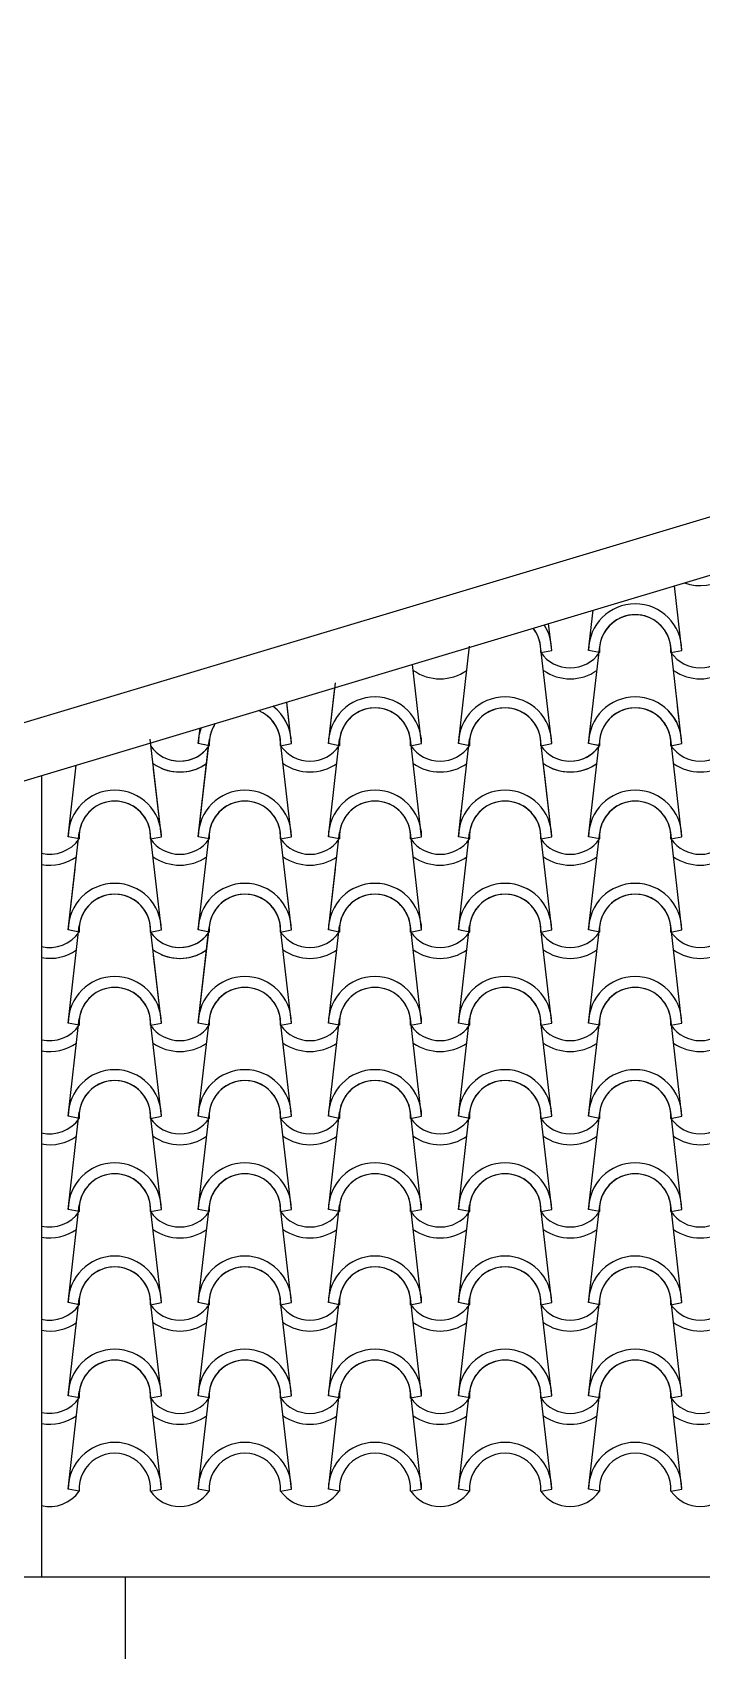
# Model space of a CAD drawing. Header units: millimetres. Extents: x -255 to 41745, y 236 to 29936.
# Drawn here: x 6912 to 7809, y 24832 to 27003 of the extents above; entities that cross this region are included whole.
import ezdxf

# ---------------------------------------------------------------- set-up
doc = ezdxf.new("R2010")
doc.units = ezdxf.units.MM
doc.layers.add('1', color=1, linetype='Continuous')
doc.layers.add('CALIDADES', color=7, linetype='Continuous')

msp = doc.modelspace()

# ---------------------------------------------------------------- linework, layer by layer
at = {"layer": '1'}
for p, q in [((7782.9, 26173.6), (7773, 26260.2)), ((7657.9, 26173.6), (7664, 26227.5)), ((7608.4, 26173.6), (7604.3, 26209.6)), ((7483.4, 26048.6), (7498.3, 26179.3)), ((7483.4, 26048.6), (7498.3, 26179.3)), ((7483.4, 26048.6), (7498.3, 26179.3)), ((7608.4, 26048.6), (7593.4, 26179.3)), ((7608.4, 26048.6), (7593.4, 26179.3)), ((7593.7, 26170.7), (7608.4, 26173.6)), ((7593.7, 26170.7), (7608.4, 26173.6)), ((7593.7, 26170.7), (7608.4, 26173.6)), ((7593.7, 26170.7), (7608.4, 26173.6)), ((7657.9, 26048.6), (7672.8, 26179.3)), ((7672.6, 26170.7), (7657.9, 26173.6)), ((7672.6, 26170.7), (7657.9, 26173.6)), ((7782.9, 26048.6), (7768, 26179.3)), ((7768.2, 26170.7), (7782.9, 26173.6)), ((7768.2, 26170.7), (7782.9, 26173.6)), ((7433.9, 26048.6), (7421.7, 26154.8)), ((7433.9, 26048.6), (7421.7, 26154.8)), ((7433.9, 26048.6), (7421.7, 26154.8)), ((7308.9, 26048.6), (7318.2, 26130.2)), ((7308.9, 26048.6), (7317.4, 26123.5)), ((7259.4, 26048.6), (7253, 26104.2)), ((7259.4, 26048.6), (7253.6, 26099.4)), ((7782.9, 26048.6), (7777.1, 26098.8)), ((7084.9, 25923.6), (7069.9, 26054.3)), ((7134.4, 26048.6), (7136.7, 26069.3)), ((7134.4, 26048.6), (7136.7, 26069.3)), ((7134.4, 26048.6), (7136.7, 26069.3)), ((7134.4, 25923.6), (7149.3, 26054.3)), ((7259.4, 25923.6), (7244.4, 26054.3)), ((7308.9, 25923.6), (7323.8, 26054.3)), ((7433.9, 25923.6), (7418.9, 26054.3)), ((7483.4, 25923.6), (7498.3, 26054.3)), ((7608.4, 25923.6), (7593.4, 26054.3)), ((7782.9, 25923.6), (7768, 26054.3)), ((7134.4, 25923.6), (7148.7, 26049.5)), ((7149, 26045.7), (7134.4, 26048.6)), ((7149, 26045.7), (7134.4, 26048.6)), ((7149, 26045.7), (7134.4, 26048.6)), ((7149, 26045.7), (7134.4, 26048.6)), ((7149, 26045.7), (7134.4, 26048.6)), ((7149, 26045.7), (7134.4, 26048.6)), ((7149, 26045.7), (7143.2, 26046.9)), ((7149, 26045.7), (7143.2, 26046.9)), ((7244.7, 26045.7), (7259.4, 26048.6)), ((7244.7, 26045.7), (7259.4, 26048.6)), ((7244.7, 26045.7), (7259.4, 26048.6)), ((7244.7, 26045.7), (7259.4, 26048.6)), ((7323.5, 26045.7), (7308.9, 26048.6)), ((7323.5, 26045.7), (7308.9, 26048.6)), ((7323.5, 26045.7), (7308.9, 26048.6)), ((7323.5, 26045.7), (7308.9, 26048.6)), ((7419.2, 26045.7), (7433.9, 26048.6)), ((7419.2, 26045.7), (7433.9, 26048.6)), ((7419.2, 26045.7), (7433.9, 26048.6)), ((7419.2, 26045.7), (7433.9, 26048.6)), ((7419.2, 26045.7), (7433.9, 26048.6)), ((7419.2, 26045.7), (7433.9, 26048.6)), ((7498, 26045.7), (7483.4, 26048.6)), ((7498, 26045.7), (7483.4, 26048.6)), ((7498, 26045.7), (7483.4, 26048.6)), ((7498, 26045.7), (7483.4, 26048.6)), ((7498, 26045.7), (7483.4, 26048.6)), ((7498, 26045.7), (7483.4, 26048.6)), ((7593.7, 26045.7), (7608.4, 26048.6)), ((7593.7, 26045.7), (7608.4, 26048.6)), ((7593.7, 26045.7), (7608.4, 26048.6)), ((7593.7, 26045.7), (7608.4, 26048.6)), ((7657.9, 25923.6), (7672.2, 26048.8)), ((7672.6, 26045.7), (7657.9, 26048.6)), ((7672.6, 26045.7), (7657.9, 26048.6)), ((7672.6, 26045.7), (7667.7, 26046.7)), ((7672.6, 26045.7), (7667.7, 26046.7)), ((7768.2, 26045.7), (7782.9, 26048.6)), ((7768.2, 26045.7), (7782.9, 26048.6)), ((7768.2, 26045.7), (7782.9, 26048.6)), ((7768.2, 26045.7), (7782.9, 26048.6)), ((6959.9, 25923.6), (6970.8, 26019.5)), ((7084.9, 25923.6), (7074.5, 26014.2)), ((7608.4, 25923.6), (7598.1, 26013.5)), ((7134.4, 25923.6), (7138.6, 25960.9)), ((7483.4, 25923.6), (7487.6, 25960.9)), ((6959.9, 25798.6), (6974.8, 25929.3)), ((6974.5, 25920.7), (6959.9, 25923.6)), ((6974.5, 25920.7), (6959.9, 25923.6)), ((7084.9, 25798.6), (7069.9, 25929.3)), ((7084.9, 25798.6), (7069.9, 25929.3)), ((7084.9, 25798.6), (7069.9, 25929.3)), ((7070.2, 25920.7), (7084.9, 25923.6)), ((7070.2, 25920.7), (7084.9, 25923.6)), ((7070.2, 25920.7), (7084.9, 25923.6)), ((7070.2, 25920.7), (7084.9, 25923.6)), ((7070.2, 25920.7), (7084.9, 25923.6)), ((7070.2, 25920.7), (7084.9, 25923.6)), ((7084.9, 25923.6), (7083.6, 25934.7)), ((7134.4, 25798.6), (7149.3, 25929.3)), ((7134.4, 25798.6), (7149.3, 25929.3)), ((7134.4, 25798.6), (7149.3, 25929.3)), ((7149, 25920.7), (7134.4, 25923.6)), ((7149, 25920.7), (7134.4, 25923.6)), ((7149, 25920.7), (7134.4, 25923.6)), ((7149, 25920.7), (7134.4, 25923.6)), ((7149, 25920.7), (7134.4, 25923.6)), ((7149, 25920.7), (7134.4, 25923.6)), ((7259.4, 25798.6), (7244.4, 25929.3)), ((7244.7, 25920.7), (7259.4, 25923.6)), ((7244.7, 25920.7), (7259.4, 25923.6)), ((7308.9, 25798.6), (7323.8, 25929.3)), ((7323.5, 25920.7), (7308.9, 25923.6)), ((7323.5, 25920.7), (7308.9, 25923.6)), ((7433.9, 25798.6), (7418.9, 25929.3)), ((7433.9, 25798.6), (7418.9, 25929.3)), ((7419.2, 25920.7), (7433.9, 25923.6)), ((7419.2, 25920.7), (7433.9, 25923.6)), ((7419.2, 25920.7), (7433.9, 25923.6)), ((7419.2, 25920.7), (7433.9, 25923.6)), ((7433.9, 25923.6), (7432.6, 25934.7)), ((7483.4, 25798.6), (7498.3, 25929.3)), ((7483.4, 25798.6), (7498.3, 25929.3)), ((7498, 25920.7), (7483.4, 25923.6)), ((7498, 25920.7), (7483.4, 25923.6)), ((7498, 25920.7), (7483.4, 25923.6)), ((7498, 25920.7), (7483.4, 25923.6)), ((7608.4, 25798.6), (7593.4, 25929.3)), ((7608.4, 25798.6), (7593.4, 25929.3)), ((7593.7, 25920.7), (7608.4, 25923.6)), ((7593.7, 25920.7), (7608.4, 25923.6)), ((7593.7, 25920.7), (7608.4, 25923.6)), ((7593.7, 25920.7), (7608.4, 25923.6)), ((7657.9, 25798.6), (7672.8, 25929.3)), ((7672.6, 25920.7), (7657.9, 25923.6)), ((7672.6, 25920.7), (7657.9, 25923.6)), ((7782.9, 25798.6), (7768, 25929.3)), ((7768.2, 25920.7), (7782.9, 25923.6)), ((7768.2, 25920.7), (7782.9, 25923.6)), ((6959.9, 25798.6), (6969.2, 25880.2)), ((7308.9, 25798.6), (7318.2, 25880.2)), ((7259.4, 25798.6), (7253.6, 25849.4)), ((6959.9, 25673.6), (6974.8, 25804.3)), ((6974.5, 25795.7), (6959.9, 25798.6)), ((6974.5, 25795.7), (6959.9, 25798.6)), ((6974.5, 25795.7), (6959.9, 25798.6)), ((6974.5, 25795.7), (6959.9, 25798.6)), ((7084.9, 25673.6), (7069.9, 25804.3)), ((7070.2, 25795.7), (7084.9, 25798.6)), ((7070.2, 25795.7), (7084.9, 25798.6)), ((7070.2, 25795.7), (7084.9, 25798.6)), ((7070.2, 25795.7), (7084.9, 25798.6)), ((7070.2, 25795.7), (7084.9, 25798.6)), ((7070.2, 25795.7), (7084.9, 25798.6)), ((7134.4, 25673.6), (7149.3, 25804.3)), ((7134.4, 25673.6), (7148.7, 25799.5)), ((7149, 25795.7), (7134.4, 25798.6)), ((7149, 25795.7), (7134.4, 25798.6)), ((7149, 25795.7), (7134.4, 25798.6)), ((7149, 25795.7), (7134.4, 25798.6)), ((7149, 25795.7), (7134.4, 25798.6)), ((7149, 25795.7), (7134.4, 25798.6)), ((7149, 25795.7), (7143.2, 25796.9)), ((7149, 25795.7), (7143.2, 25796.9)), ((7259.4, 25673.6), (7244.4, 25804.3)), ((7244.7, 25795.7), (7259.4, 25798.6)), ((7244.7, 25795.7), (7259.4, 25798.6)), ((7244.7, 25795.7), (7259.4, 25798.6)), ((7244.7, 25795.7), (7259.4, 25798.6)), ((7308.9, 25673.6), (7323.8, 25804.3)), ((7323.5, 25795.7), (7308.9, 25798.6)), ((7323.5, 25795.7), (7308.9, 25798.6)), ((7323.5, 25795.7), (7308.9, 25798.6)), ((7323.5, 25795.7), (7308.9, 25798.6)), ((7433.9, 25673.6), (7418.9, 25804.3)), ((7419.2, 25795.7), (7433.9, 25798.6)), ((7419.2, 25795.7), (7433.9, 25798.6)), ((7419.2, 25795.7), (7433.9, 25798.6)), ((7419.2, 25795.7), (7433.9, 25798.6)), ((7483.4, 25673.6), (7498.3, 25804.3)), ((7498, 25795.7), (7483.4, 25798.6)), ((7498, 25795.7), (7483.4, 25798.6)), ((7498, 25795.7), (7483.4, 25798.6)), ((7498, 25795.7), (7483.4, 25798.6)), ((7608.4, 25673.6), (7593.4, 25804.3)), ((7593.7, 25795.7), (7608.4, 25798.6)), ((7593.7, 25795.7), (7608.4, 25798.6)), ((7593.7, 25795.7), (7608.4, 25798.6)), ((7593.7, 25795.7), (7608.4, 25798.6)), ((7657.9, 25673.6), (7672.8, 25804.3)), ((7672.6, 25795.7), (7657.9, 25798.6)), ((7672.6, 25795.7), (7657.9, 25798.6)), ((7782.9, 25673.6), (7768, 25804.3)), ((7768.2, 25795.7), (7782.9, 25798.6)), ((7768.2, 25795.7), (7782.9, 25798.6)), ((7084.9, 25673.6), (7074.5, 25764.2)), ((6959.9, 25548.6), (6974.8, 25679.3)), ((6974.5, 25670.7), (6959.9, 25673.6)), ((6974.5, 25670.7), (6959.9, 25673.6)), ((7084.9, 25548.6), (7069.9, 25679.3)), ((7084.9, 25548.6), (7069.9, 25679.3)), ((7070.2, 25670.7), (7084.9, 25673.6)), ((7070.2, 25670.7), (7084.9, 25673.6)), ((7070.2, 25670.7), (7084.9, 25673.6)), ((7070.2, 25670.7), (7084.9, 25673.6)), ((7134.4, 25548.6), (7149.3, 25679.3)), ((7134.4, 25548.6), (7149.3, 25679.3)), ((7149, 25670.7), (7134.4, 25673.6)), ((7149, 25670.7), (7134.4, 25673.6)), ((7149, 25670.7), (7134.4, 25673.6)), ((7149, 25670.7), (7134.4, 25673.6)), ((7259.4, 25548.6), (7244.4, 25679.3)), ((7244.7, 25670.7), (7259.4, 25673.6)), ((7244.7, 25670.7), (7259.4, 25673.6)), ((7308.9, 25548.6), (7323.8, 25679.3)), ((7323.5, 25670.7), (7308.9, 25673.6)), ((7323.5, 25670.7), (7308.9, 25673.6)), ((7433.9, 25548.6), (7418.9, 25679.3)), ((7419.2, 25670.7), (7433.9, 25673.6)), ((7419.2, 25670.7), (7433.9, 25673.6)), ((7483.4, 25548.6), (7498.3, 25679.3)), ((7498, 25670.7), (7483.4, 25673.6)), ((7498, 25670.7), (7483.4, 25673.6)), ((7608.4, 25548.6), (7593.4, 25679.3)), ((7593.7, 25670.7), (7608.4, 25673.6)), ((7593.7, 25670.7), (7608.4, 25673.6)), ((7657.9, 25548.6), (7672.8, 25679.3)), ((7672.6, 25670.7), (7657.9, 25673.6)), ((7672.6, 25670.7), (7657.9, 25673.6)), ((7782.9, 25548.6), (7768, 25679.3)), ((7768.2, 25670.7), (7782.9, 25673.6)), ((7768.2, 25670.7), (7782.9, 25673.6)), ((6959.9, 25423.6), (6974.8, 25554.3)), ((7084.9, 25423.6), (7069.9, 25554.3)), ((7084.9, 25423.6), (7069.9, 25554.3)), ((7134.4, 25423.6), (7149.3, 25554.3)), ((7134.4, 25423.6), (7149.3, 25554.3)), ((7259.4, 25423.6), (7244.4, 25554.3)), ((7308.9, 25423.6), (7323.8, 25554.3)), ((7433.9, 25423.6), (7418.9, 25554.3)), ((7483.4, 25423.6), (7498.3, 25554.3)), ((7608.4, 25423.6), (7593.4, 25554.3)), ((7657.9, 25423.6), (7672.8, 25554.3)), ((7782.9, 25423.6), (7768, 25554.3)), ((6974.5, 25545.7), (6959.9, 25548.6)), ((6974.5, 25545.7), (6959.9, 25548.6)), ((7070.2, 25545.7), (7084.9, 25548.6)), ((7070.2, 25545.7), (7084.9, 25548.6)), ((7070.2, 25545.7), (7084.9, 25548.6)), ((7070.2, 25545.7), (7084.9, 25548.6)), ((7149, 25545.7), (7134.4, 25548.6)), ((7149, 25545.7), (7134.4, 25548.6)), ((7149, 25545.7), (7134.4, 25548.6)), ((7149, 25545.7), (7134.4, 25548.6)), ((7244.7, 25545.7), (7259.4, 25548.6)), ((7244.7, 25545.7), (7259.4, 25548.6)), ((7323.5, 25545.7), (7308.9, 25548.6)), ((7323.5, 25545.7), (7308.9, 25548.6)), ((7419.2, 25545.7), (7433.9, 25548.6)), ((7419.2, 25545.7), (7433.9, 25548.6)), ((7498, 25545.7), (7483.4, 25548.6)), ((7498, 25545.7), (7483.4, 25548.6)), ((7593.7, 25545.7), (7608.4, 25548.6)), ((7593.7, 25545.7), (7608.4, 25548.6)), ((7672.6, 25545.7), (7657.9, 25548.6)), ((7672.6, 25545.7), (7657.9, 25548.6)), ((7768.2, 25545.7), (7782.9, 25548.6)), ((7768.2, 25545.7), (7782.9, 25548.6)), ((6959.9, 25298.6), (6974.8, 25429.3)), ((6974.5, 25420.7), (6959.9, 25423.6)), ((6974.5, 25420.7), (6959.9, 25423.6)), ((7084.9, 25298.6), (7069.9, 25429.3)), ((7084.9, 25298.6), (7069.9, 25429.3)), ((7070.2, 25420.7), (7084.9, 25423.6)), ((7070.2, 25420.7), (7084.9, 25423.6)), ((7070.2, 25420.7), (7084.9, 25423.6)), ((7070.2, 25420.7), (7084.9, 25423.6)), ((7134.4, 25298.6), (7149.3, 25429.3)), ((7134.4, 25298.6), (7149.3, 25429.3)), ((7149, 25420.7), (7134.4, 25423.6)), ((7149, 25420.7), (7134.4, 25423.6)), ((7149, 25420.7), (7134.4, 25423.6)), ((7149, 25420.7), (7134.4, 25423.6)), ((7259.4, 25298.6), (7244.4, 25429.3)), ((7244.7, 25420.7), (7259.4, 25423.6)), ((7244.7, 25420.7), (7259.4, 25423.6)), ((7308.9, 25298.6), (7323.8, 25429.3)), ((7323.5, 25420.7), (7308.9, 25423.6)), ((7323.5, 25420.7), (7308.9, 25423.6)), ((7433.9, 25298.6), (7418.9, 25429.3)), ((7419.2, 25420.7), (7433.9, 25423.6)), ((7419.2, 25420.7), (7433.9, 25423.6)), ((7483.4, 25298.6), (7498.3, 25429.3)), ((7498, 25420.7), (7483.4, 25423.6)), ((7498, 25420.7), (7483.4, 25423.6)), ((7608.4, 25298.6), (7593.4, 25429.3)), ((7593.7, 25420.7), (7608.4, 25423.6)), ((7593.7, 25420.7), (7608.4, 25423.6)), ((7657.9, 25298.6), (7672.8, 25429.3)), ((7672.6, 25420.7), (7657.9, 25423.6)), ((7672.6, 25420.7), (7657.9, 25423.6)), ((7782.9, 25298.6), (7768, 25429.3)), ((7768.2, 25420.7), (7782.9, 25423.6)), ((7768.2, 25420.7), (7782.9, 25423.6)), ((6959.9, 25173.6), (6974.8, 25304.3)), ((6974.5, 25295.7), (6959.9, 25298.6)), ((6974.5, 25295.7), (6959.9, 25298.6)), ((7084.9, 25173.6), (7069.9, 25304.3)), ((7084.9, 25173.6), (7069.9, 25304.3)), ((7070.2, 25295.7), (7084.9, 25298.6)), ((7070.2, 25295.7), (7084.9, 25298.6)), ((7070.2, 25295.7), (7084.9, 25298.6)), ((7070.2, 25295.7), (7084.9, 25298.6)), ((7134.4, 25173.6), (7149.3, 25304.3)), ((7134.4, 25173.6), (7149.3, 25304.3)), ((7149, 25295.7), (7134.4, 25298.6)), ((7149, 25295.7), (7134.4, 25298.6)), ((7149, 25295.7), (7134.4, 25298.6)), ((7149, 25295.7), (7134.4, 25298.6)), ((7259.4, 25173.6), (7244.4, 25304.3)), ((7244.7, 25295.7), (7259.4, 25298.6)), ((7244.7, 25295.7), (7259.4, 25298.6)), ((7308.9, 25173.6), (7323.8, 25304.3)), ((7323.5, 25295.7), (7308.9, 25298.6)), ((7323.5, 25295.7), (7308.9, 25298.6)), ((7433.9, 25173.6), (7418.9, 25304.3)), ((7419.2, 25295.7), (7433.9, 25298.6)), ((7419.2, 25295.7), (7433.9, 25298.6)), ((7483.4, 25173.6), (7498.3, 25304.3)), ((7498, 25295.7), (7483.4, 25298.6)), ((7498, 25295.7), (7483.4, 25298.6)), ((7608.4, 25173.6), (7593.4, 25304.3)), ((7593.7, 25295.7), (7608.4, 25298.6)), ((7593.7, 25295.7), (7608.4, 25298.6)), ((7657.9, 25173.6), (7672.8, 25304.3)), ((7672.6, 25295.7), (7657.9, 25298.6)), ((7672.6, 25295.7), (7657.9, 25298.6)), ((7782.9, 25173.6), (7768, 25304.3)), ((7768.2, 25295.7), (7782.9, 25298.6)), ((7768.2, 25295.7), (7782.9, 25298.6)), ((6959.9, 25048.6), (6974.8, 25179.3)), ((6974.5, 25170.7), (6959.9, 25173.6)), ((6974.5, 25170.7), (6959.9, 25173.6)), ((7084.9, 25048.6), (7069.9, 25179.3)), ((7084.9, 25048.6), (7069.9, 25179.3)), ((7070.2, 25170.7), (7084.9, 25173.6)), ((7070.2, 25170.7), (7084.9, 25173.6)), ((7070.2, 25170.7), (7084.9, 25173.6)), ((7070.2, 25170.7), (7084.9, 25173.6)), ((7134.4, 25048.6), (7149.3, 25179.3)), ((7134.4, 25048.6), (7149.3, 25179.3)), ((7149, 25170.7), (7134.4, 25173.6)), ((7149, 25170.7), (7134.4, 25173.6)), ((7149, 25170.7), (7134.4, 25173.6)), ((7149, 25170.7), (7134.4, 25173.6)), ((7259.4, 25048.6), (7244.4, 25179.3)), ((7244.7, 25170.7), (7259.4, 25173.6)), ((7244.7, 25170.7), (7259.4, 25173.6)), ((7308.9, 25048.6), (7323.8, 25179.3)), ((7323.5, 25170.7), (7308.9, 25173.6)), ((7323.5, 25170.7), (7308.9, 25173.6)), ((7433.9, 25048.6), (7418.9, 25179.3)), ((7419.2, 25170.7), (7433.9, 25173.6)), ((7419.2, 25170.7), (7433.9, 25173.6)), ((7483.4, 25048.6), (7498.3, 25179.3)), ((7498, 25170.7), (7483.4, 25173.6)), ((7498, 25170.7), (7483.4, 25173.6)), ((7608.4, 25048.6), (7593.4, 25179.3)), ((7593.7, 25170.7), (7608.4, 25173.6)), ((7593.7, 25170.7), (7608.4, 25173.6)), ((7657.9, 25048.6), (7672.8, 25179.3)), ((7672.6, 25170.7), (7657.9, 25173.6)), ((7672.6, 25170.7), (7657.9, 25173.6)), ((7782.9, 25048.6), (7768, 25179.3)), ((7768.2, 25170.7), (7782.9, 25173.6)), ((7768.2, 25170.7), (7782.9, 25173.6)), ((6974.5, 25045.7), (6959.9, 25048.6)), ((7070.2, 25045.7), (7084.9, 25048.6)), ((7070.2, 25045.7), (7084.9, 25048.6)), ((7149, 25045.7), (7134.4, 25048.6)), ((7149, 25045.7), (7134.4, 25048.6)), ((7244.7, 25045.7), (7259.4, 25048.6)), ((7323.5, 25045.7), (7308.9, 25048.6)), ((7419.2, 25045.7), (7433.9, 25048.6)), ((7498, 25045.7), (7483.4, 25048.6)), ((7593.7, 25045.7), (7608.4, 25048.6)), ((7672.6, 25045.7), (7657.9, 25048.6)), ((7768.2, 25045.7), (7782.9, 25048.6))]:
    msp.add_line(p, q, dxfattribs=at)
for centre, radius, start, end in [((7807.7, 26323), 62.5, 250.1543, 305.0692), ((7720.4, 26173.6), 62.5, 0, 180), ((7720.4, 26173.6), 62.5, 0, 180), ((7545.9, 26173.6), 47.9, 6.838, 38.2984), ((7545.9, 26173.6), 47.9, 6.838, 38.2984), ((7545.9, 26173.6), 47.9, 356.4887, 38.2984), ((7545.9, 26173.6), 47.9, 356.4887, 38.2984), ((7545.9, 26173.6), 47.9, 356.4887, 38.2984), ((7545.9, 26173.6), 47.9, 356.4887, 38.2984), ((7545.9, 26173.6), 62.5, 0, 33.0919), ((7545.9, 26173.6), 62.5, 0, 33.0919), ((7545.9, 26173.6), 62.5, 0, 33.0919), ((7545.9, 26173.6), 62.5, 0, 33.0919), ((7720.4, 26173.6), 47.9, 356.4887, 183.5113), ((7720.4, 26173.6), 47.9, 356.4887, 183.5113), ((7720.4, 26173.6), 47.9, 6.838, 173.162), ((7633.2, 26198), 47.9, 214.756, 325.244), ((7633.2, 26198), 47.9, 214.756, 325.244), ((7807.7, 26198), 47.9, 214.756, 325.244), ((7807.7, 26198), 47.9, 214.756, 325.244), ((7458.7, 26198), 62.5, 234.9308, 305.0692), ((7458.7, 26198), 62.5, 234.9308, 305.0692), ((7458.7, 26198), 62.5, 234.9308, 305.0692), ((7458.7, 26198), 62.5, 234.9308, 305.0692), ((7633.2, 26198), 62.5, 234.9308, 305.0692), ((7807.7, 26198), 62.5, 234.9308, 305.0692), ((7196.9, 26048.6), 62.5, 0, 53.0899), ((7196.9, 26048.6), 62.5, 0, 53.0899), ((7371.4, 26048.6), 62.5, 0, 180), ((7371.4, 26048.6), 62.5, 0, 180), ((7371.4, 26048.6), 62.5, 0, 180), ((7371.4, 26048.6), 62.5, 0, 180), ((7371.4, 26048.6), 47.9, 356.4887, 183.5113), ((7371.4, 26048.6), 47.9, 356.4887, 183.5113), ((7371.4, 26048.6), 47.9, 356.4887, 183.5113), ((7371.4, 26048.6), 47.9, 356.4887, 183.5113), ((7371.4, 26048.6), 47.9, 6.838, 173.162), ((7371.4, 26048.6), 47.9, 6.838, 173.162), ((7545.9, 26048.6), 62.5, 0, 180), ((7545.9, 26048.6), 62.5, 0, 180), ((7545.9, 26048.6), 62.5, 0, 180), ((7545.9, 26048.6), 62.5, 0, 180), ((7545.9, 26048.6), 47.9, 356.4887, 183.5113), ((7545.9, 26048.6), 47.9, 356.4887, 183.5113), ((7545.9, 26048.6), 47.9, 356.4887, 183.5113), ((7545.9, 26048.6), 47.9, 356.4887, 183.5113), ((7545.9, 26048.6), 47.9, 6.838, 173.162), ((7545.9, 26048.6), 47.9, 6.838, 173.162), ((7720.4, 26048.6), 62.5, 0, 180), ((7720.4, 26048.6), 62.5, 0, 180), ((7720.4, 26048.6), 47.9, 356.4887, 183.5113), ((7720.4, 26048.6), 47.9, 356.4887, 183.5113), ((7720.4, 26048.6), 47.9, 6.838, 173.162), ((7196.9, 26048.6), 47.9, 145.998, 183.5113), ((7196.9, 26048.6), 47.9, 145.998, 183.5113), ((7196.9, 26048.6), 47.9, 145.998, 173.162), ((7196.9, 26048.6), 47.9, 356.4887, 67.4005), ((7196.9, 26048.6), 47.9, 356.4887, 67.4005), ((7196.9, 26048.6), 47.9, 6.838, 67.4005), ((7196.9, 26048.6), 47.9, 6.838, 52.0952), ((7196.9, 26048.6), 47.9, 356.4887, 52.0952), ((7196.9, 26048.6), 47.9, 356.4887, 52.0952), ((7196.9, 26048.6), 62.5, 0, 45.5649), ((7196.9, 26048.6), 62.5, 0, 45.5649), ((7720.4, 26048.6), 47.9, 6.838, 51.3066), ((7720.4, 26048.6), 47.9, 356.4887, 51.3066), ((7720.4, 26048.6), 47.9, 356.4887, 51.3066), ((7720.4, 26048.6), 62.5, 0, 44.9884), ((7720.4, 26048.6), 62.5, 0, 44.9884), ((7196.9, 26048.6), 62.5, 160.3086, 180), ((7196.9, 26048.6), 62.5, 160.3086, 180), ((7109.7, 26073), 47.9, 214.756, 325.244), ((7109.7, 26073), 47.9, 214.756, 325.244), ((7109.7, 26073), 47.9, 214.756, 325.244), ((7109.7, 26073), 47.9, 214.756, 325.244), ((7109.7, 26073), 47.9, 214.756, 325.244), ((7109.7, 26073), 47.9, 214.756, 325.244), ((7109.7, 26073), 47.9, 258.001, 325.244), ((7109.7, 26073), 47.9, 258.001, 325.244), ((7196.9, 26048.6), 47.9, 178.8411, 183.5113), ((7196.9, 26048.6), 47.9, 178.8411, 183.5113), ((7284.2, 26073), 47.9, 214.756, 325.244), ((7284.2, 26073), 47.9, 214.756, 325.244), ((7284.2, 26073), 47.9, 214.756, 325.244), ((7284.2, 26073), 47.9, 214.756, 325.244), ((7458.7, 26073), 47.9, 214.756, 325.244), ((7458.7, 26073), 47.9, 214.756, 325.244), ((7458.7, 26073), 47.9, 214.756, 325.244), ((7458.7, 26073), 47.9, 214.756, 325.244), ((7458.7, 26073), 47.9, 214.756, 325.244), ((7458.7, 26073), 47.9, 214.756, 325.244), ((7633.2, 26073), 47.9, 214.756, 325.244), ((7633.2, 26073), 47.9, 214.756, 325.244), ((7633.2, 26073), 47.9, 259.1798, 325.244), ((7633.2, 26073), 47.9, 259.1798, 325.244), ((7720.4, 26048.6), 47.9, 179.6297, 183.5113), ((7720.4, 26048.6), 47.9, 179.6297, 183.5113), ((7807.7, 26073), 47.9, 214.756, 325.244), ((7807.7, 26073), 47.9, 214.756, 325.244), ((7807.7, 26073), 47.9, 214.756, 325.244), ((7807.7, 26073), 47.9, 214.756, 325.244), ((7109.7, 26073), 62.5, 234.9308, 305.0692), ((7109.7, 26073), 62.5, 234.9308, 305.0692), ((7109.7, 26073), 62.5, 234.9308, 305.0692), ((7109.7, 26073), 62.5, 242.9496, 305.0692), ((7284.2, 26073), 62.5, 234.9308, 305.0692), ((7284.2, 26073), 62.5, 234.9308, 305.0692), ((7458.7, 26073), 62.5, 234.9308, 305.0692), ((7458.7, 26073), 62.5, 234.9308, 305.0692), ((7458.7, 26073), 62.5, 234.9308, 305.0692), ((7633.2, 26073), 62.5, 234.9308, 305.0692), ((7633.2, 26073), 62.5, 243.6362, 305.0692), ((7807.7, 26073), 62.5, 234.9308, 305.0692), ((7807.7, 26073), 62.5, 234.9308, 305.0692), ((7022.4, 25923.6), 62.5, 0, 180), ((7022.4, 25923.6), 62.5, 0, 180), ((7196.9, 25923.6), 62.5, 0, 180), ((7196.9, 25923.6), 62.5, 0, 180), ((7371.4, 25923.6), 62.5, 0, 180), ((7371.4, 25923.6), 62.5, 0, 180), ((7545.9, 25923.6), 62.5, 0, 180), ((7545.9, 25923.6), 62.5, 0, 180), ((7545.9, 25923.6), 62.5, 0, 180), ((7545.9, 25923.6), 62.5, 0, 180), ((7720.4, 25923.6), 62.5, 0, 180), ((7720.4, 25923.6), 62.5, 0, 180), ((7022.4, 25923.6), 47.9, 356.4887, 183.5113), ((7022.4, 25923.6), 47.9, 356.4887, 183.5113), ((7022.4, 25923.6), 47.9, 6.838, 173.162), ((7196.9, 25923.6), 47.9, 356.4887, 183.5113), ((7196.9, 25923.6), 47.9, 356.4887, 183.5113), ((7196.9, 25923.6), 47.9, 6.838, 173.162), ((7371.4, 25923.6), 47.9, 356.4887, 183.5113), ((7371.4, 25923.6), 47.9, 356.4887, 183.5113), ((7371.4, 25923.6), 47.9, 6.838, 173.162), ((7545.9, 25923.6), 47.9, 356.4887, 183.5113), ((7545.9, 25923.6), 47.9, 356.4887, 183.5113), ((7545.9, 25923.6), 47.9, 356.4887, 183.5113), ((7545.9, 25923.6), 47.9, 356.4887, 183.5113), ((7545.9, 25923.6), 47.9, 6.838, 173.162), ((7545.9, 25923.6), 47.9, 6.838, 173.162), ((7720.4, 25923.6), 47.9, 356.4887, 183.5113), ((7720.4, 25923.6), 47.9, 356.4887, 183.5113), ((7720.4, 25923.6), 47.9, 6.838, 173.162), ((7022.4, 25923.6), 47.9, 356.4887, 5.5304), ((7022.4, 25923.6), 47.9, 356.4887, 5.5304), ((7022.4, 25923.6), 62.5, 0, 10.3131), ((7022.4, 25923.6), 62.5, 0, 10.3131), ((7371.4, 25923.6), 47.9, 356.4887, 5.5304), ((7371.4, 25923.6), 47.9, 356.4887, 5.5304), ((7371.4, 25923.6), 62.5, 0, 10.3131), ((7371.4, 25923.6), 62.5, 0, 10.3131), ((6935.2, 25948), 47.9, 256.7747, 325.244), ((6935.2, 25948), 47.9, 256.7747, 325.244), ((7109.7, 25948), 47.9, 214.756, 325.244), ((7109.7, 25948), 47.9, 214.756, 325.244), ((7109.7, 25948), 47.9, 214.756, 325.244), ((7109.7, 25948), 47.9, 214.756, 325.244), ((7109.7, 25948), 47.9, 214.756, 325.244), ((7109.7, 25948), 47.9, 214.756, 325.244), ((7284.2, 25948), 47.9, 214.756, 325.244), ((7284.2, 25948), 47.9, 214.756, 325.244), ((7458.7, 25948), 47.9, 214.756, 325.244), ((7458.7, 25948), 47.9, 214.756, 325.244), ((7458.7, 25948), 47.9, 214.756, 325.244), ((7458.7, 25948), 47.9, 214.756, 325.244), ((7633.2, 25948), 47.9, 214.756, 325.244), ((7633.2, 25948), 47.9, 214.756, 325.244), ((7807.7, 25948), 47.9, 214.756, 325.244), ((7807.7, 25948), 47.9, 214.756, 325.244), ((6935.2, 25948), 62.5, 259.8982, 305.0692), ((7109.7, 25948), 62.5, 234.9308, 305.0692), ((7109.7, 25948), 62.5, 234.9308, 305.0692), ((7109.7, 25948), 62.5, 234.9308, 305.0692), ((7284.2, 25948), 62.5, 234.9308, 305.0692), ((7458.7, 25948), 62.5, 234.9308, 305.0692), ((7458.7, 25948), 62.5, 234.9308, 305.0692), ((7633.2, 25948), 62.5, 234.9308, 305.0692), ((7807.7, 25948), 62.5, 234.9308, 305.0692), ((7022.4, 25798.6), 62.5, 0, 180), ((7022.4, 25798.6), 62.5, 0, 180), ((7022.4, 25798.6), 62.5, 0, 180), ((7022.4, 25798.6), 62.5, 0, 180), ((7196.9, 25798.6), 62.5, 0, 180), ((7196.9, 25798.6), 62.5, 0, 180), ((7371.4, 25798.6), 62.5, 0, 180), ((7371.4, 25798.6), 62.5, 0, 180), ((7371.4, 25798.6), 62.5, 0, 180), ((7371.4, 25798.6), 62.5, 0, 180), ((7545.9, 25798.6), 62.5, 0, 180), ((7545.9, 25798.6), 62.5, 0, 180), ((7545.9, 25798.6), 62.5, 0, 180), ((7545.9, 25798.6), 62.5, 0, 180), ((7720.4, 25798.6), 62.5, 0, 180), ((7720.4, 25798.6), 62.5, 0, 180), ((7022.4, 25798.6), 47.9, 356.4887, 183.5113), ((7022.4, 25798.6), 47.9, 356.4887, 183.5113), ((7022.4, 25798.6), 47.9, 356.4887, 183.5113), ((7022.4, 25798.6), 47.9, 356.4887, 183.5113), ((7022.4, 25798.6), 47.9, 6.838, 173.162), ((7022.4, 25798.6), 47.9, 6.838, 173.162), ((7196.9, 25798.6), 47.9, 356.4887, 183.5113), ((7196.9, 25798.6), 47.9, 356.4887, 183.5113), ((7196.9, 25798.6), 47.9, 6.838, 173.162), ((7196.9, 25798.6), 47.9, 6.838, 52.0952), ((7196.9, 25798.6), 47.9, 356.4887, 52.0952), ((7196.9, 25798.6), 47.9, 356.4887, 52.0952), ((7196.9, 25798.6), 62.5, 0, 45.5649), ((7196.9, 25798.6), 62.5, 0, 45.5649), ((7371.4, 25798.6), 47.9, 356.4887, 183.5113), ((7371.4, 25798.6), 47.9, 356.4887, 183.5113), ((7371.4, 25798.6), 47.9, 356.4887, 183.5113), ((7371.4, 25798.6), 47.9, 356.4887, 183.5113), ((7371.4, 25798.6), 47.9, 6.838, 173.162), ((7371.4, 25798.6), 47.9, 6.838, 173.162), ((7545.9, 25798.6), 47.9, 356.4887, 183.5113), ((7545.9, 25798.6), 47.9, 356.4887, 183.5113), ((7545.9, 25798.6), 47.9, 356.4887, 183.5113), ((7545.9, 25798.6), 47.9, 356.4887, 183.5113), ((7545.9, 25798.6), 47.9, 6.838, 173.162), ((7545.9, 25798.6), 47.9, 6.838, 173.162), ((7720.4, 25798.6), 47.9, 356.4887, 183.5113), ((7720.4, 25798.6), 47.9, 356.4887, 183.5113), ((7720.4, 25798.6), 47.9, 6.838, 173.162), ((6935.2, 25823), 47.9, 256.7747, 325.244), ((6935.2, 25823), 47.9, 256.7747, 325.244), ((6935.2, 25823), 47.9, 256.7747, 325.244), ((6935.2, 25823), 47.9, 256.7747, 325.244), ((7109.7, 25823), 47.9, 214.756, 325.244), ((7109.7, 25823), 47.9, 214.756, 325.244), ((7109.7, 25823), 47.9, 214.756, 325.244), ((7109.7, 25823), 47.9, 214.756, 325.244), ((7109.7, 25823), 47.9, 214.756, 325.244), ((7109.7, 25823), 47.9, 214.756, 325.244), ((7109.7, 25823), 47.9, 258.001, 325.244), ((7109.7, 25823), 47.9, 258.001, 325.244), ((7196.9, 25798.6), 47.9, 178.8411, 183.5113), ((7196.9, 25798.6), 47.9, 178.8411, 183.5113), ((7284.2, 25823), 47.9, 214.756, 325.244), ((7284.2, 25823), 47.9, 214.756, 325.244), ((7284.2, 25823), 47.9, 214.756, 325.244), ((7284.2, 25823), 47.9, 214.756, 325.244), ((7458.7, 25823), 47.9, 214.756, 325.244), ((7458.7, 25823), 47.9, 214.756, 325.244), ((7458.7, 25823), 47.9, 214.756, 325.244), ((7458.7, 25823), 47.9, 214.756, 325.244), ((7633.2, 25823), 47.9, 214.756, 325.244), ((7633.2, 25823), 47.9, 214.756, 325.244), ((7807.7, 25823), 47.9, 214.756, 325.244), ((7807.7, 25823), 47.9, 214.756, 325.244), ((6935.2, 25823), 62.5, 259.8982, 305.0692), ((6935.2, 25823), 62.5, 259.8982, 305.0692), ((7109.7, 25823), 62.5, 234.9308, 305.0692), ((7109.7, 25823), 62.5, 234.9308, 305.0692), ((7109.7, 25823), 62.5, 234.9308, 305.0692), ((7109.7, 25823), 62.5, 242.9496, 305.0692), ((7284.2, 25823), 62.5, 234.9308, 305.0692), ((7284.2, 25823), 62.5, 234.9308, 305.0692), ((7458.7, 25823), 62.5, 234.9308, 305.0692), ((7458.7, 25823), 62.5, 234.9308, 305.0692), ((7633.2, 25823), 62.5, 234.9308, 305.0692), ((7807.7, 25823), 62.5, 234.9308, 305.0692), ((7022.4, 25673.6), 62.5, 0, 180), ((7022.4, 25673.6), 62.5, 0, 180), ((7196.9, 25673.6), 62.5, 0, 180), ((7196.9, 25673.6), 62.5, 0, 180), ((7371.4, 25673.6), 62.5, 0, 180), ((7371.4, 25673.6), 62.5, 0, 180), ((7545.9, 25673.6), 62.5, 0, 180), ((7545.9, 25673.6), 62.5, 0, 180), ((7720.4, 25673.6), 62.5, 0, 180), ((7720.4, 25673.6), 62.5, 0, 180), ((7022.4, 25673.6), 47.9, 356.4887, 183.5113), ((7022.4, 25673.6), 47.9, 356.4887, 183.5113), ((7022.4, 25673.6), 47.9, 6.838, 173.162), ((7196.9, 25673.6), 47.9, 356.4887, 183.5113), ((7196.9, 25673.6), 47.9, 356.4887, 183.5113), ((7196.9, 25673.6), 47.9, 6.838, 173.162), ((7371.4, 25673.6), 47.9, 356.4887, 183.5113), ((7371.4, 25673.6), 47.9, 356.4887, 183.5113), ((7371.4, 25673.6), 47.9, 6.838, 173.162), ((7545.9, 25673.6), 47.9, 356.4887, 183.5113), ((7545.9, 25673.6), 47.9, 356.4887, 183.5113), ((7545.9, 25673.6), 47.9, 6.838, 173.162), ((7720.4, 25673.6), 47.9, 356.4887, 183.5113), ((7720.4, 25673.6), 47.9, 356.4887, 183.5113), ((7720.4, 25673.6), 47.9, 6.838, 173.162), ((6935.2, 25698), 47.9, 256.7747, 325.244), ((6935.2, 25698), 47.9, 256.7747, 325.244), ((7109.7, 25698), 47.9, 214.756, 325.244), ((7109.7, 25698), 47.9, 214.756, 325.244), ((7109.7, 25698), 47.9, 214.756, 325.244), ((7109.7, 25698), 47.9, 214.756, 325.244), ((7284.2, 25698), 47.9, 214.756, 325.244), ((7284.2, 25698), 47.9, 214.756, 325.244), ((7458.7, 25698), 47.9, 214.756, 325.244), ((7458.7, 25698), 47.9, 214.756, 325.244), ((7633.2, 25698), 47.9, 214.756, 325.244), ((7633.2, 25698), 47.9, 214.756, 325.244), ((7807.7, 25698), 47.9, 214.756, 325.244), ((7807.7, 25698), 47.9, 214.756, 325.244), ((6935.2, 25698), 62.5, 259.8982, 305.0692), ((7109.7, 25698), 62.5, 234.9308, 305.0692), ((7109.7, 25698), 62.5, 234.9308, 305.0692), ((7284.2, 25698), 62.5, 234.9308, 305.0692), ((7458.7, 25698), 62.5, 234.9308, 305.0692), ((7633.2, 25698), 62.5, 234.9308, 305.0692), ((7807.7, 25698), 62.5, 234.9308, 305.0692), ((7022.4, 25548.6), 62.5, 0, 180), ((7022.4, 25548.6), 62.5, 0, 180), ((7022.4, 25548.6), 47.9, 356.4887, 183.5113), ((7022.4, 25548.6), 47.9, 356.4887, 183.5113), ((7022.4, 25548.6), 47.9, 6.838, 173.162), ((7196.9, 25548.6), 62.5, 0, 180), ((7196.9, 25548.6), 62.5, 0, 180), ((7196.9, 25548.6), 47.9, 356.4887, 183.5113), ((7196.9, 25548.6), 47.9, 356.4887, 183.5113), ((7196.9, 25548.6), 47.9, 6.838, 173.162), ((7371.4, 25548.6), 62.5, 0, 180), ((7371.4, 25548.6), 62.5, 0, 180), ((7371.4, 25548.6), 47.9, 356.4887, 183.5113), ((7371.4, 25548.6), 47.9, 356.4887, 183.5113), ((7371.4, 25548.6), 47.9, 6.838, 173.162), ((7545.9, 25548.6), 62.5, 0, 180), ((7545.9, 25548.6), 62.5, 0, 180), ((7545.9, 25548.6), 47.9, 356.4887, 183.5113), ((7545.9, 25548.6), 47.9, 356.4887, 183.5113), ((7545.9, 25548.6), 47.9, 6.838, 173.162), ((7720.4, 25548.6), 62.5, 0, 180), ((7720.4, 25548.6), 62.5, 0, 180), ((7720.4, 25548.6), 47.9, 356.4887, 183.5113), ((7720.4, 25548.6), 47.9, 356.4887, 183.5113), ((7720.4, 25548.6), 47.9, 6.838, 173.162), ((6935.2, 25573), 47.9, 256.7747, 325.244), ((6935.2, 25573), 47.9, 256.7747, 325.244), ((7109.7, 25573), 47.9, 214.756, 325.244), ((7109.7, 25573), 47.9, 214.756, 325.244), ((7109.7, 25573), 47.9, 214.756, 325.244), ((7109.7, 25573), 47.9, 214.756, 325.244), ((7284.2, 25573), 47.9, 214.756, 325.244), ((7284.2, 25573), 47.9, 214.756, 325.244), ((7458.7, 25573), 47.9, 214.756, 325.244), ((7458.7, 25573), 47.9, 214.756, 325.244), ((7633.2, 25573), 47.9, 214.756, 325.244), ((7633.2, 25573), 47.9, 214.756, 325.244), ((7807.7, 25573), 47.9, 214.756, 325.244), ((7807.7, 25573), 47.9, 214.756, 325.244), ((6935.2, 25573), 62.5, 259.8982, 305.0692), ((7109.7, 25573), 62.5, 234.9308, 305.0692), ((7109.7, 25573), 62.5, 234.9308, 305.0692), ((7284.2, 25573), 62.5, 234.9308, 305.0692), ((7458.7, 25573), 62.5, 234.9308, 305.0692), ((7633.2, 25573), 62.5, 234.9308, 305.0692), ((7807.7, 25573), 62.5, 234.9308, 305.0692), ((7022.4, 25423.6), 62.5, 0, 180), ((7022.4, 25423.6), 62.5, 0, 180), ((7022.4, 25423.6), 47.9, 356.4887, 183.5113), ((7022.4, 25423.6), 47.9, 356.4887, 183.5113), ((7022.4, 25423.6), 47.9, 6.838, 173.162), ((7196.9, 25423.6), 62.5, 0, 180), ((7196.9, 25423.6), 62.5, 0, 180), ((7196.9, 25423.6), 47.9, 356.4887, 183.5113), ((7196.9, 25423.6), 47.9, 356.4887, 183.5113), ((7196.9, 25423.6), 47.9, 6.838, 173.162), ((7371.4, 25423.6), 62.5, 0, 180), ((7371.4, 25423.6), 62.5, 0, 180), ((7371.4, 25423.6), 47.9, 356.4887, 183.5113), ((7371.4, 25423.6), 47.9, 356.4887, 183.5113), ((7371.4, 25423.6), 47.9, 6.838, 173.162), ((7545.9, 25423.6), 62.5, 0, 180), ((7545.9, 25423.6), 62.5, 0, 180), ((7545.9, 25423.6), 47.9, 356.4887, 183.5113), ((7545.9, 25423.6), 47.9, 356.4887, 183.5113), ((7545.9, 25423.6), 47.9, 6.838, 173.162), ((7720.4, 25423.6), 62.5, 0, 180), ((7720.4, 25423.6), 62.5, 0, 180), ((7720.4, 25423.6), 47.9, 356.4887, 183.5113), ((7720.4, 25423.6), 47.9, 356.4887, 183.5113), ((7720.4, 25423.6), 47.9, 6.838, 173.162), ((6935.2, 25448), 47.9, 256.7747, 325.244), ((6935.2, 25448), 47.9, 256.7747, 325.244), ((7109.7, 25448), 47.9, 214.756, 325.244), ((7109.7, 25448), 47.9, 214.756, 325.244), ((7109.7, 25448), 47.9, 214.756, 325.244), ((7109.7, 25448), 47.9, 214.756, 325.244), ((7284.2, 25448), 47.9, 214.756, 325.244), ((7284.2, 25448), 47.9, 214.756, 325.244), ((7458.7, 25448), 47.9, 214.756, 325.244), ((7458.7, 25448), 47.9, 214.756, 325.244), ((7633.2, 25448), 47.9, 214.756, 325.244), ((7633.2, 25448), 47.9, 214.756, 325.244), ((7807.7, 25448), 47.9, 214.756, 325.244), ((7807.7, 25448), 47.9, 214.756, 325.244), ((6935.2, 25448), 62.5, 259.8982, 305.0692), ((7109.7, 25448), 62.5, 234.9308, 305.0692), ((7109.7, 25448), 62.5, 234.9308, 305.0692), ((7284.2, 25448), 62.5, 234.9308, 305.0692), ((7458.7, 25448), 62.5, 234.9308, 305.0692), ((7633.2, 25448), 62.5, 234.9308, 305.0692), ((7807.7, 25448), 62.5, 234.9308, 305.0692), ((7022.4, 25298.6), 62.5, 0, 180), ((7022.4, 25298.6), 62.5, 0, 180), ((7196.9, 25298.6), 62.5, 0, 180), ((7196.9, 25298.6), 62.5, 0, 180), ((7371.4, 25298.6), 62.5, 0, 180), ((7371.4, 25298.6), 62.5, 0, 180), ((7545.9, 25298.6), 62.5, 0, 180), ((7545.9, 25298.6), 62.5, 0, 180), ((7720.4, 25298.6), 62.5, 0, 180), ((7720.4, 25298.6), 62.5, 0, 180), ((7022.4, 25298.6), 47.9, 356.4887, 183.5113), ((7022.4, 25298.6), 47.9, 356.4887, 183.5113), ((7022.4, 25298.6), 47.9, 6.838, 173.162), ((7196.9, 25298.6), 47.9, 356.4887, 183.5113), ((7196.9, 25298.6), 47.9, 356.4887, 183.5113), ((7196.9, 25298.6), 47.9, 6.838, 173.162), ((7371.4, 25298.6), 47.9, 356.4887, 183.5113), ((7371.4, 25298.6), 47.9, 356.4887, 183.5113), ((7371.4, 25298.6), 47.9, 6.838, 173.162), ((7545.9, 25298.6), 47.9, 356.4887, 183.5113), ((7545.9, 25298.6), 47.9, 356.4887, 183.5113), ((7545.9, 25298.6), 47.9, 6.838, 173.162), ((7720.4, 25298.6), 47.9, 356.4887, 183.5113), ((7720.4, 25298.6), 47.9, 356.4887, 183.5113), ((7720.4, 25298.6), 47.9, 6.838, 173.162), ((6935.2, 25323), 47.9, 256.7747, 325.244), ((6935.2, 25323), 47.9, 256.7747, 325.244), ((7109.7, 25323), 47.9, 214.756, 325.244), ((7109.7, 25323), 47.9, 214.756, 325.244), ((7109.7, 25323), 47.9, 214.756, 325.244), ((7109.7, 25323), 47.9, 214.756, 325.244), ((7284.2, 25323), 47.9, 214.756, 325.244), ((7284.2, 25323), 47.9, 214.756, 325.244), ((7458.7, 25323), 47.9, 214.756, 325.244), ((7458.7, 25323), 47.9, 214.756, 325.244), ((7633.2, 25323), 47.9, 214.756, 325.244), ((7633.2, 25323), 47.9, 214.756, 325.244), ((7807.7, 25323), 47.9, 214.756, 325.244), ((7807.7, 25323), 47.9, 214.756, 325.244), ((6935.2, 25323), 62.5, 259.8982, 305.0692), ((7109.7, 25323), 62.5, 234.9308, 305.0692), ((7109.7, 25323), 62.5, 234.9308, 305.0692), ((7284.2, 25323), 62.5, 234.9308, 305.0692), ((7458.7, 25323), 62.5, 234.9308, 305.0692), ((7633.2, 25323), 62.5, 234.9308, 305.0692), ((7807.7, 25323), 62.5, 234.9308, 305.0692), ((7022.4, 25173.6), 62.5, 0, 180), ((7022.4, 25173.6), 62.5, 0, 180), ((7196.9, 25173.6), 62.5, 0, 180), ((7196.9, 25173.6), 62.5, 0, 180), ((7371.4, 25173.6), 62.5, 0, 180), ((7371.4, 25173.6), 62.5, 0, 180), ((7545.9, 25173.6), 62.5, 0, 180), ((7545.9, 25173.6), 62.5, 0, 180), ((7720.4, 25173.6), 62.5, 0, 180), ((7720.4, 25173.6), 62.5, 0, 180), ((7022.4, 25173.6), 47.9, 356.4887, 183.5113), ((7022.4, 25173.6), 47.9, 356.4887, 183.5113), ((7022.4, 25173.6), 47.9, 6.838, 173.162), ((7196.9, 25173.6), 47.9, 356.4887, 183.5113), ((7196.9, 25173.6), 47.9, 356.4887, 183.5113), ((7196.9, 25173.6), 47.9, 6.838, 173.162), ((7371.4, 25173.6), 47.9, 356.4887, 183.5113), ((7371.4, 25173.6), 47.9, 356.4887, 183.5113), ((7371.4, 25173.6), 47.9, 6.838, 173.162), ((7545.9, 25173.6), 47.9, 356.4887, 183.5113), ((7545.9, 25173.6), 47.9, 356.4887, 183.5113), ((7545.9, 25173.6), 47.9, 6.838, 173.162), ((7720.4, 25173.6), 47.9, 356.4887, 183.5113), ((7720.4, 25173.6), 47.9, 356.4887, 183.5113), ((7720.4, 25173.6), 47.9, 6.838, 173.162), ((6935.2, 25198), 47.9, 256.7747, 325.244), ((6935.2, 25198), 47.9, 256.7747, 325.244), ((7109.7, 25198), 47.9, 214.756, 325.244), ((7109.7, 25198), 47.9, 214.756, 325.244), ((7109.7, 25198), 47.9, 214.756, 325.244), ((7109.7, 25198), 47.9, 214.756, 325.244), ((7284.2, 25198), 47.9, 214.756, 325.244), ((7284.2, 25198), 47.9, 214.756, 325.244), ((7458.7, 25198), 47.9, 214.756, 325.244), ((7458.7, 25198), 47.9, 214.756, 325.244), ((7633.2, 25198), 47.9, 214.756, 325.244), ((7633.2, 25198), 47.9, 214.756, 325.244), ((7807.7, 25198), 47.9, 214.756, 325.244), ((7807.7, 25198), 47.9, 214.756, 325.244), ((6935.2, 25198), 62.5, 259.8982, 305.0692), ((7109.7, 25198), 62.5, 234.9308, 305.0692), ((7109.7, 25198), 62.5, 234.9308, 305.0692), ((7284.2, 25198), 62.5, 234.9308, 305.0692), ((7458.7, 25198), 62.5, 234.9308, 305.0692), ((7633.2, 25198), 62.5, 234.9308, 305.0692), ((7807.7, 25198), 62.5, 234.9308, 305.0692), ((7022.4, 25048.6), 62.5, 0, 180), ((7022.4, 25048.6), 47.9, 356.4887, 183.5113), ((7196.9, 25048.6), 62.5, 0, 180), ((7196.9, 25048.6), 47.9, 356.4887, 183.5113), ((7371.4, 25048.6), 62.5, 0, 180), ((7371.4, 25048.6), 47.9, 356.4887, 183.5113), ((7545.9, 25048.6), 62.5, 0, 180), ((7545.9, 25048.6), 47.9, 356.4887, 183.5113), ((7720.4, 25048.6), 62.5, 0, 180), ((7720.4, 25048.6), 47.9, 356.4887, 183.5113), ((6935.2, 25073), 47.9, 256.7747, 325.244), ((7109.7, 25073), 47.9, 214.756, 325.244), ((7109.7, 25073), 47.9, 214.756, 325.244), ((7284.2, 25073), 47.9, 214.756, 325.244), ((7458.7, 25073), 47.9, 214.756, 325.244), ((7633.2, 25073), 47.9, 214.756, 325.244), ((7807.7, 25073), 47.9, 214.756, 325.244)]:
    msp.add_arc(centre, radius, start, end, dxfattribs=at)
at = {"layer": 'CALIDADES'}
for p, q in [((3580.8, 25080.8), (9987.1, 27002.7)), ((3602.4, 25009), (10049.2, 26943.1)), ((6924.2, 26005.6), (6924.2, 24930.6)), ((3674.2, 24930.6), (16424.2, 24930.6)), ((7036.4, 24930.6), (7036.4, 24780.6))]:
    msp.add_line(p, q, dxfattribs=at)

doc.saveas('drawing.dxf')
